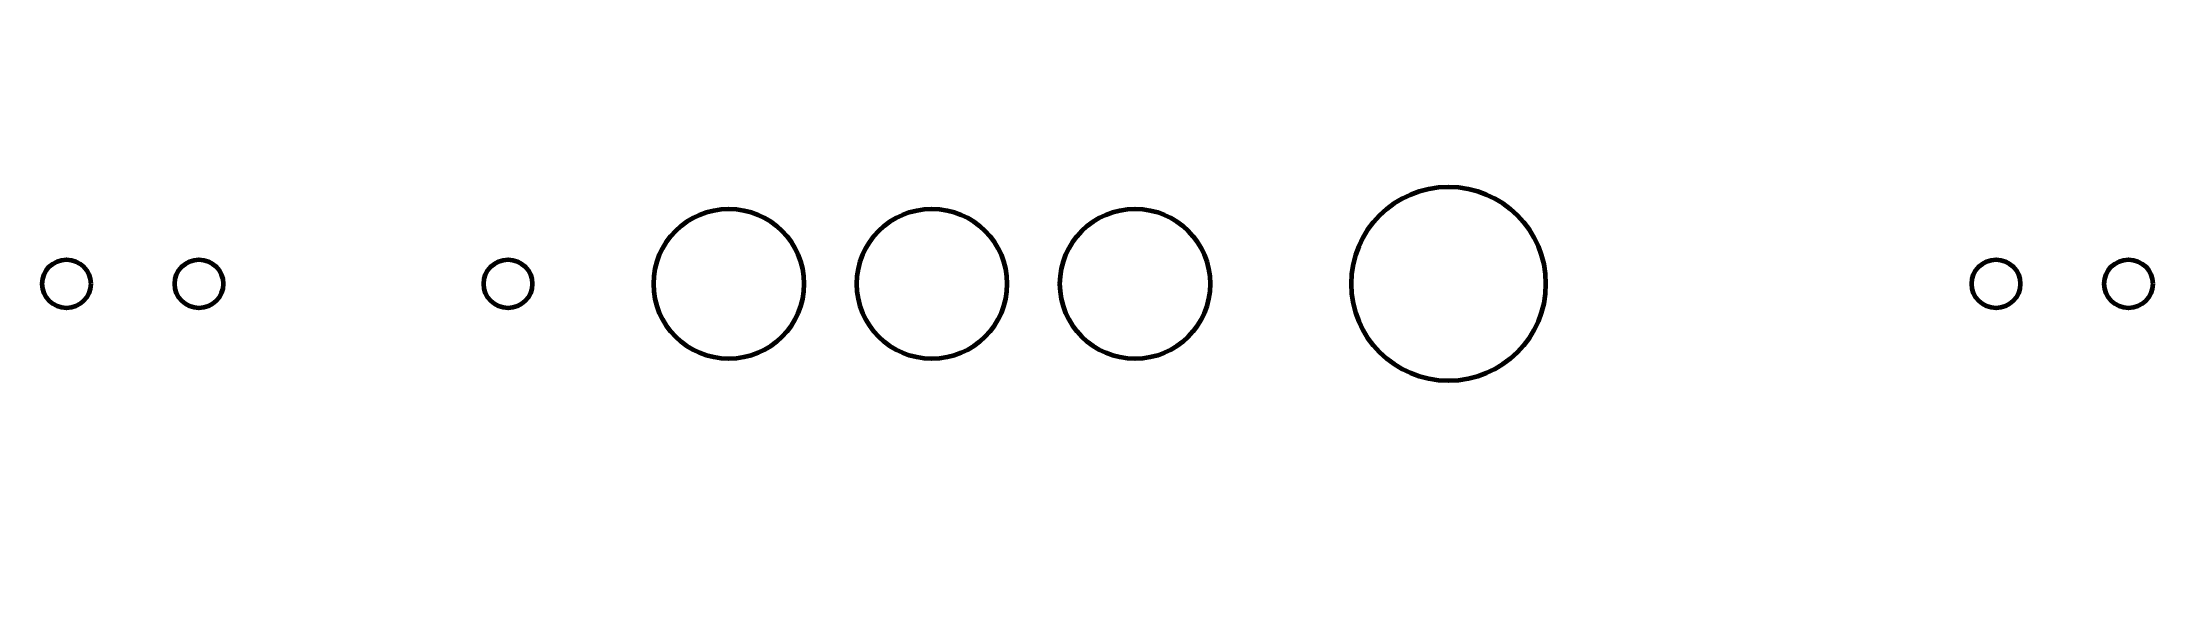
# Model space of a CAD drawing. Header units: millimetres. Extents: x 808 to 1047, y 166 to 228.
import ezdxf

# ---------------------------------------------------------------- set-up
doc = ezdxf.new("R2010")
doc.units = ezdxf.units.MM
doc.linetypes.add('K5LT_BASIC', pattern=[0])
doc.layers.add('Системный слой', color=7, linetype='Continuous')

msp = doc.modelspace()

# ---------------------------------------------------------------- linework, layer by layer
at = {"layer": 'Системный слой', "color": 150, "linetype": 'K5LT_BASIC', "lineweight": 60, "true_color": 0x0080ff}
for centre, radius in [((967.09, 200.31), 11), ((885.59, 200.31), 8.5), ((908.59, 200.31), 8.5), ((931.59, 200.31), 8.5), ((810.59, 200.31), 2.75), ((825.59, 200.31), 2.75), ((860.59, 200.31), 2.75), ((1029.09, 200.31), 2.75), ((1044.09, 200.31), 2.75)]:
    msp.add_circle(centre, radius, dxfattribs=at)

doc.saveas('drawing.dxf')
